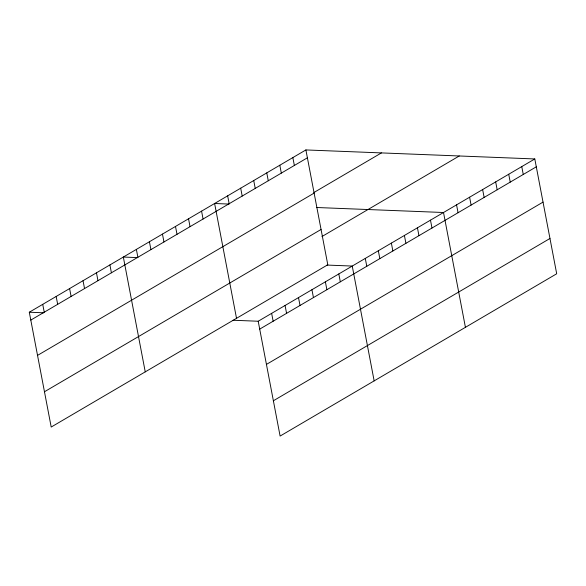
<?xml version="1.0" encoding="UTF-8"?>
<svg xmlns="http://www.w3.org/2000/svg" width="586" height="586" viewBox="0 0 586 586"><rect width="100%" height="100%" fill="white"/><g stroke="black" fill="none" stroke-linecap="round" stroke-linejoin="round"><path stroke-width="0.88" d="M305.892 149.935L327.794 264.762L51.202 427.048L29.3 312.228L305.892 149.935L534.798 158.953L556.7 273.772L280.108 436.065L258.206 321.238L534.798 158.953M30.802 320.095L307.394 157.81M313.935 192.516L381.427 152.909M37.533 355.394L314.125 193.102M44.47 391.756L321.062 229.463M321.963 236.532L459.256 155.979M259.708 329.112L536.3 166.82M266.44 364.404L543.032 202.111M273.376 400.765L549.968 238.48M229.001 204.06L214.615 203.496L236.517 318.315M316.689 207.51L443.521 212.506L465.423 327.325M137.732 257.613L123.338 257.049L145.247 371.868M327.069 265.07L352.245 266.059L374.154 380.885M29.3 312.228L43.686 312.792M233.03 320.249L258.206 321.238M521.76 166.6L523.261 174.474M508.721 174.254L510.223 182.121M495.675 181.902L497.177 189.776M482.637 189.556L484.139 197.423M469.598 197.204L471.1 205.078M456.56 204.858L458.062 212.725M430.483 220.16L431.985 228.027M417.444 227.808L418.946 235.675M404.406 235.462L405.908 243.329M391.367 243.109L392.869 250.976M378.329 250.757L379.831 258.631M365.283 258.411L366.785 266.278M338.811 273.948L340.312 281.815M325.377 281.829L326.878 289.696M292.853 157.59L294.355 165.457M311.942 289.711L313.444 297.578M279.815 165.237L281.317 173.112M298.508 297.593L300.01 305.46M266.769 172.892L268.271 180.759M285.074 305.474L286.576 313.342M253.731 180.539L255.232 188.414M271.64 313.356L273.142 321.231M240.692 188.194L242.194 196.061M227.654 195.841L229.155 203.716M201.577 211.143L203.078 219.018M188.538 218.798L190.04 226.665M175.5 226.445L177.001 234.319M162.461 234.1L163.963 241.967M149.423 241.747L150.917 249.621M136.377 249.402L137.878 257.269M109.904 264.931L111.406 272.805M96.47 272.812L97.972 280.687M83.036 280.701L84.538 288.568M69.602 288.583L71.104 296.45M56.168 296.465L57.67 304.332M42.734 304.346L44.236 312.213"/></g></svg>
